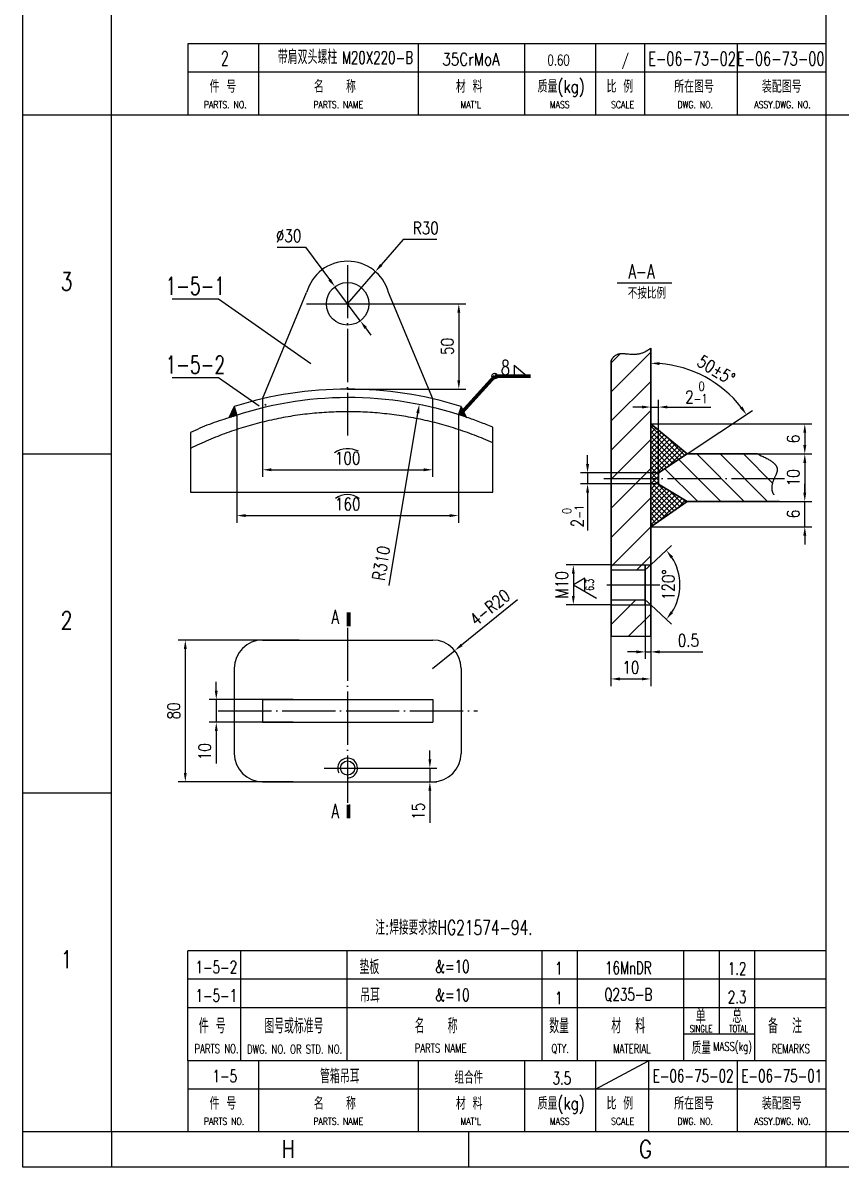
# Model space of a CAD drawing. Header units: millimetres. Extents: x 16142 to 22870, y -8556 to -3804.
# Drawn here: x 16142 to 17989, y -8556 to -5973 of the extents above; entities that cross this region are included whole.
import ezdxf
from ezdxf.enums import TextEntityAlignment as Align

# ---------------------------------------------------------------- set-up
doc = ezdxf.new("R2010")
doc.units = ezdxf.units.MM
doc.header["$LTSCALE"] = 80
for name, pattern in [('ACAD_ISO05W100', [34, 24, -3, 0.5, -3, 0.5, -3]), ('CENTER2', [28.575, 19.05, -3.175, 3.175, -3.175]), ('DASHDOT-M', [36, 30, -3, 0, -3]), ('DASHDOT-S', [14, 10, -2, 0, -2]), ('DIVIDE-M', [39, 30, -3, 0, -3, 0, -3])]:
    doc.linetypes.add(name, pattern=pattern)
for name, color, linetype in [('7', 7, 'Continuous'), ('CDR_DEFSET', 7, 'Continuous'), ('CDR_DIM', 7, 'Continuous'), ('CDR_DWG1', 4, 'Continuous'), ('CDR_DWG2', 2, 'Continuous'), ('CDR_DWG3', 1, 'DASHDOT-M'), ('CDR_DWG4', 3, 'DIVIDE-M'), ('CDR_TEXT', 7, 'Continuous'), ('TK', 3, 'Continuous'), ('中止线', 3, 'ACAD_ISO05W100'), ('中止线层', 3, 'DIVIDE-M'), ('尺寸线层', 7, 'Continuous'), ('标注线', 7, 'Continuous'), ('轮廓线', 4, 'Continuous'), ('轮廓线层', 4, 'Continuous')]:
    doc.layers.add(name, color=color, linetype=linetype)
doc.styles.add('HZ', font='ROMANS.shx', dxfattribs={"width": 0.7, "height": 3, "bigfont": 'HZ.shx'})
doc.styles.get("Standard").update_dxf_attribs({"font": 'isocp.shx', "width": 0.707, "bigfont": 'hztxt.shx'})
doc.styles.add('TH_GBDIM', font='romans.shx', dxfattribs={"width": 0.8, "bigfont": 'gbcbig.shx'})
doc.dimstyles.new('STANDARD$7', dxfattribs={"dimscale": 0, "dimtxt": 3, "dimasz": 2.5, "dimexe": 1.25, "dimexo": 0.0625, "dimgap": 1.25, "dimtad": 1, "dimdec": 1, "dimdsep": 46, "dimtxsty": 'Standard', "dimcen": 0, "dimadec": 0, "dimazin": 0, "dimtfac": 2, "dimtmove": 2, "dimatfit": 3, "dimfxl": 0, "dimtolj": 1, "dimarcsym": 0})
doc.dimstyles.new('TH_GBDIM', dxfattribs={"dimscale": 8, "dimtxt": 3.5, "dimasz": 2.5, "dimexe": 2, "dimexo": 0, "dimgap": 1.5, "dimtad": 1, "dimdec": 0, "dimzin": 0, "dimdsep": 46, "dimtxsty": 'TH_GBDIM', "dimcen": 2.5, "dimclrd": 256, "dimclre": 256, "dimclrt": 256, "dimadec": 0, "dimazin": 0, "dimtfac": 0.714286, "dimtdec": 0, "dimtmove": 0, "dimatfit": 3, "dimfxl": 0, "dimtzin": 0, "dimlwd": -1, "dimlwe": -1, "dimarcsym": 0})
pattern_1 = [(135, (-47169.8628, 25796.0387), (-1.79605016, -1.79605016), []), (225, (-47169.8628, 25796.0387), (1.79605016, -1.79605016), [])]

# ---------------------------------------------------------------- blocks, each defined once
blk = doc.blocks.new('A$C1B375470')
for p, q in [((0, 0), (0, 10692)), ((0, 0), (0, 5346)), ((0, 0), (0, 5346)), ((0, 0), (0, 5346)), ((7578, 0), (0, 0)), ((7578, 0), (18, 0)), ((7578, 0), (18, 0)), ((7578, 0), (18, 0))]:
    blk.add_line(p, q)
at = {"layer": 'CDR_DWG1', "color": 4}
for p, q in [((450, 180), (450, 10512)), ((14958, 180), (450, 180))]:
    blk.add_line(p, q, dxfattribs=at)
at = {"layer": 'CDR_DWG4', "linetype": 'Continuous'}
for p, q in [((0, 5346), (450, 5346)), ((0, 3624), (450, 3624)), ((0, 1902), (450, 1902)), ((450, 180), (0, 180)), ((450, 180), (450, 0)), ((2263.5, 180), (2263.5, 0)), ((4077, 180), (4077, 0))]:
    blk.add_line(p, q, dxfattribs=at)
at = {"layer": 'CDR_TEXT', "style": 'HZ', "width": 0.8}
for s, p in [('3', (222, 4454.2)), ('2', (222, 2732.2)), ('1', (222, 1010.2)), ('H', (1348, 46.9)), ('G', (3161.5, 46.9))]:
    blk.add_text(s, height=90, dxfattribs=at).set_placement(p, align=Align.CENTER)
blk = doc.blocks.new('A$C092B31A8')
at = {"layer": '尺寸线层', "xscale": 0.05555555555555555, "yscale": 0.05555555555555555, "zscale": 0.05555555555555555}
blk.add_blockref('A$C1B375470', (0, 0), dxfattribs=at)
blk = doc.blocks.new('*D374')
blk.add_line((16968.9, -7242.9), (17033.2, -6854.2))
blk.add_solid([(17029.9, -6853.6), (17036.5, -6854.7), (17036.4, -6834.4)])
at = {"layer": 'Defpoints', "color": 0}
for p in [(17036.4, -6834.4), (16902.9, -7641.7)]:
    blk.add_point(p, dxfattribs=at)
at = {"insert": (16950.8, -7192.7), "char_height": 28, "attachment_point": 5, "rotation": 80.6075, "style": 'TH_GBDIM'}
blk.add_mtext('R310', dxfattribs=at)
blk = doc.blocks.new('*D384')
for p, q in [((16765.7, -7366.3), (16492.5, -7366.3)), ((16508.5, -7386.3), (16508.5, -7666.3)), ((16751.6, -7686.3), (16492.5, -7686.3))]:
    blk.add_line(p, q)
for points in [[(16505.2, -7386.3), (16511.8, -7386.3), (16508.5, -7366.3)], [(16505.2, -7666.3), (16511.8, -7666.3), (16508.5, -7686.3)]]:
    blk.add_solid(points)
at = {"layer": 'Defpoints', "color": 0}
for p in [(16765.7, -7366.3), (16508.5, -7686.3), (16751.6, -7686.3)]:
    blk.add_point(p, dxfattribs=at)
at = {"insert": (16482.5, -7526.3), "char_height": 28, "attachment_point": 5, "rotation": 90, "style": 'TH_GBDIM'}
blk.add_mtext('80{}{}', dxfattribs=at)
blk = doc.blocks.new('*D385')
for p, q in [((17060.5, -7635.3), (17060.5, -7615.3)), ((16923.9, -7655.3), (17076.5, -7655.3)), ((17060.5, -7655.3), (17060.5, -7686.3)), ((16923.9, -7686.3), (17076.5, -7686.3)), ((17060.5, -7706.3), (17060.5, -7779.2))]:
    blk.add_line(p, q)
for points in [[(17057.2, -7635.3), (17063.8, -7635.3), (17060.5, -7655.3)], [(17057.2, -7706.3), (17063.8, -7706.3), (17060.5, -7686.3)]]:
    blk.add_solid(points)
at = {"layer": 'Defpoints', "color": 0}
for p in [(16923.9, -7655.3), (16923.9, -7686.3), (17060.5, -7686.3)]:
    blk.add_point(p, dxfattribs=at)
at = {"insert": (17034.5, -7752.7), "char_height": 28, "attachment_point": 5, "rotation": 90, "style": 'TH_GBDIM'}
blk.add_mtext('15', dxfattribs=at)
blk = doc.blocks.new('*D386')
for p, q in [((16578.4, -7480.7), (16578.4, -7460.7)), ((16751.6, -7500.7), (16562.4, -7500.7)), ((16578.4, -7500.7), (16578.4, -7551.9)), ((16751.6, -7551.9), (16562.4, -7551.9)), ((16578.4, -7571.9), (16578.4, -7644.8))]:
    blk.add_line(p, q)
for points in [[(16575.1, -7480.7), (16581.7, -7480.7), (16578.4, -7500.7)], [(16575.1, -7571.9), (16581.7, -7571.9), (16578.4, -7551.9)]]:
    blk.add_solid(points)
at = {"layer": 'Defpoints', "color": 0}
for p in [(16751.6, -7500.7), (16578.4, -7551.9), (16751.6, -7551.9)]:
    blk.add_point(p, dxfattribs=at)
at = {"insert": (16552.4, -7618.3), "char_height": 28, "attachment_point": 5, "rotation": 90, "style": 'TH_GBDIM'}
blk.add_mtext('10{}{}', dxfattribs=at)
blk = doc.blocks.new('*D387')
for p, q in [((17258.2, -7275.7), (17132.2, -7377.5)), ((17066.8, -7430.3), (17116.6, -7390))]:
    blk.add_line(p, q)
blk.add_solid([(17130.1, -7374.9), (17134.3, -7380.1), (17116.6, -7390)])
at = {"layer": 'Defpoints', "color": 0}
for p in [(17116.6, -7390), (17066.8, -7430.3)]:
    blk.add_point(p, dxfattribs=at)
at = {"insert": (17195.9, -7292.6), "char_height": 28, "attachment_point": 5, "rotation": 38.9331, "style": 'TH_GBDIM'}
blk.add_mtext('4-R20', dxfattribs=at)
blk = doc.blocks.new('*D388')
for p, q in [((16874.9, -6607), (17141.8, -6607)), ((17125.8, -6627), (17125.8, -6779.6)), ((16874.9, -6799.6), (17141.8, -6799.6))]:
    blk.add_line(p, q)
for points in [[(17122.5, -6627), (17129.1, -6627), (17125.8, -6607)], [(17122.5, -6779.6), (17129.1, -6779.6), (17125.8, -6799.6)]]:
    blk.add_solid(points)
at = {"layer": 'Defpoints', "color": 0}
for p in [(16874.9, -6607), (16874.9, -6799.6), (17125.8, -6799.6)]:
    blk.add_point(p, dxfattribs=at)
at = {"insert": (17099.8, -6703.3), "char_height": 28, "attachment_point": 5, "rotation": 90, "style": 'TH_GBDIM'}
blk.add_mtext('50{}{}', dxfattribs=at)
blk = doc.blocks.new('*D389')
for p, q in [((16625, -6858.6), (16625, -7101.2)), ((17125.1, -6857.3), (17125.1, -7101.2)), ((16645, -7085.2), (17105.1, -7085.2))]:
    blk.add_line(p, q)
for points in [[(16645, -7081.9), (16645, -7088.5), (16625, -7085.2)], [(17105.1, -7081.9), (17105.1, -7088.5), (17125.1, -7085.2)]]:
    blk.add_solid(points)
at = {"layer": 'Defpoints', "color": 0}
for p in [(16625, -6858.6), (17125.1, -6857.3), (17125.1, -7085.2)]:
    blk.add_point(p, dxfattribs=at)
at = {"insert": (16875.1, -7059.2), "char_height": 28, "attachment_point": 5, "style": 'TH_GBDIM'}
blk.add_mtext('160{}{}', dxfattribs=at)
blk = doc.blocks.new('*D390')
for p, q in [((16682.9, -6821.5), (16682.9, -6997.8)), ((17066.8, -6821.5), (17066.8, -6997.8)), ((16702.9, -6981.8), (17046.8, -6981.8))]:
    blk.add_line(p, q)
for points in [[(16702.9, -6978.4), (16702.9, -6985.1), (16682.9, -6981.8)], [(17046.8, -6978.4), (17046.8, -6985.1), (17066.8, -6981.8)]]:
    blk.add_solid(points)
at = {"layer": 'Defpoints', "color": 0}
for p in [(16682.9, -6821.5), (17066.8, -6821.5), (17066.8, -6981.8)]:
    blk.add_point(p, dxfattribs=at)
at = {"insert": (16874.9, -6955.8), "char_height": 28, "attachment_point": 5, "style": 'TH_GBDIM'}
blk.add_mtext('100{}{}', dxfattribs=at)
blk = doc.blocks.new('*D391')
for p, q in [((16715.5, -6479.5), (16779.8, -6479.5)), ((16779.8, -6479.5), (16834.2, -6552.5)), ((16903.5, -6645.5), (16846.2, -6568.5)), ((16915.5, -6661.5), (16927.4, -6677.6))]:
    blk.add_line(p, q)
for points in [[(16836.9, -6550.5), (16831.5, -6554.5), (16846.2, -6568.5)], [(16918.2, -6659.5), (16912.8, -6663.5), (16903.5, -6645.5)]]:
    blk.add_solid(points)
at = {"layer": 'Defpoints', "color": 0}
for p in [(16846.2, -6568.5), (16903.5, -6645.5)]:
    blk.add_point(p, dxfattribs=at)
at = {"insert": (16741.7, -6453.5), "char_height": 28, "attachment_point": 5, "style": 'TH_GBDIM'}
blk.add_mtext('%%c30{}{}', dxfattribs=at)
blk = doc.blocks.new('*D392')
for p, q in [((17000.1, -6462), (16950.7, -6519.2)), ((17076.5, -6462), (17000.1, -6462)), ((16874.9, -6607), (16937.6, -6534.3))]:
    blk.add_line(p, q)
blk.add_solid([(16948.1, -6517), (16953.2, -6521.4), (16937.6, -6534.3)])
at = {"layer": 'Defpoints', "color": 0}
for p in [(16937.6, -6534.3), (16874.9, -6607)]:
    blk.add_point(p, dxfattribs=at)
at = {"insert": (17051.3, -6436), "char_height": 28, "attachment_point": 5, "style": 'TH_GBDIM'}
blk.add_mtext('R30{}{}', dxfattribs=at)
blk = doc.blocks.new('*D375')
for p, q in [((17558.9, -7196.5), (17606.1, -7153)), ((17558.9, -7286.6), (17606.1, -7330.1))]:
    blk.add_line(p, q)
blk.add_arc((17510, -7241.5), 114.7, 327.3649, 32.6351)
for points in [[(17603.9, -7181.7), (17609.2, -7177.7), (17594.4, -7163.9)], [(17609.2, -7305.4), (17603.9, -7301.4), (17594.4, -7319.2)]]:
    blk.add_solid(points)
at = {"layer": 'Defpoints', "color": 0}
for p in [(17546.6, -7207.8), (17558.9, -7196.5), (17546.6, -7275.3), (17621.2, -7269.7), (17558.9, -7286.6)]:
    blk.add_point(p, dxfattribs=at)
at = {"insert": (17598.7, -7241.5), "char_height": 28, "attachment_point": 5, "rotation": 90, "style": 'TH_GBDIM'}
blk.add_mtext('120%%D{}{}', dxfattribs=at)
blk = doc.blocks.new('*D376')
blk.add_line((17641.1, -6946.1), (17788.3, -6848.1))
blk.add_arc((17558.9, -7000.9), 259.6, 38.0707, 85.5853)
for points in [[(17578.7, -6745.3), (17579, -6738.7), (17558.9, -6741.2)], [(17766, -6838.8), (17760.6, -6842.7), (17775, -6857)]]:
    blk.add_solid(points)
at = {"layer": 'Defpoints', "color": 0}
for p in [(17558.9, -6707), (17642.5, -6755), (17641.1, -6946.1), (17576.7, -6989), (17558.9, -7357.4)]:
    blk.add_point(p, dxfattribs=at)
at = {"insert": (17706.8, -6756.5), "char_height": 28, "attachment_point": 5, "rotation": 328.8075, "style": 'TH_GBDIM'}
blk.add_mtext('50%%P5%%D{}{}', dxfattribs=at)
blk = doc.blocks.new('*D377')
for p, q in [((17469.3, -7196.5), (17368.3, -7196.5)), ((17384.3, -7216.5), (17384.3, -7266.6)), ((17469.3, -7286.6), (17368.3, -7286.6))]:
    blk.add_line(p, q)
for points in [[(17381, -7216.5), (17387.6, -7216.5), (17384.3, -7196.5)], [(17381, -7266.6), (17387.6, -7266.6), (17384.3, -7286.6)]]:
    blk.add_solid(points)
at = {"layer": 'Defpoints', "color": 0}
for p in [(17469.3, -7196.5), (17384.3, -7286.6), (17469.3, -7286.6)]:
    blk.add_point(p, dxfattribs=at)
at = {"insert": (17358.3, -7241.5), "char_height": 28, "attachment_point": 5, "rotation": 90, "style": 'TH_GBDIM'}
blk.add_mtext('M10{}{}', dxfattribs=at)
blk = doc.blocks.new('*D378')
for p, q in [((17469.3, -7357.4), (17469.3, -7470)), ((17558.9, -7357.4), (17558.9, -7470)), ((17489.3, -7454), (17538.9, -7454))]:
    blk.add_line(p, q)
for points in [[(17489.3, -7450.7), (17489.3, -7457.4), (17469.3, -7454)], [(17538.9, -7450.7), (17538.9, -7457.4), (17558.9, -7454)]]:
    blk.add_solid(points)
at = {"layer": 'Defpoints', "color": 0}
for p in [(17469.3, -7357.4), (17558.9, -7357.4), (17558.9, -7454)]:
    blk.add_point(p, dxfattribs=at)
at = {"insert": (17514.1, -7428), "char_height": 28, "attachment_point": 5, "style": 'TH_GBDIM'}
blk.add_mtext('10{}{}', dxfattribs=at)
blk = doc.blocks.new('*D393')
for p, q in [((17546.6, -7229.2), (17546.6, -7409)), ((17558.9, -7229.2), (17558.9, -7409)), ((17526.6, -7393), (17506.6, -7393)), ((17546.6, -7393), (17558.9, -7393)), ((17578.9, -7393), (17676.6, -7393))]:
    blk.add_line(p, q)
for points in [[(17526.6, -7389.6), (17526.6, -7396.3), (17546.6, -7393)], [(17578.9, -7389.6), (17578.9, -7396.3), (17558.9, -7393)]]:
    blk.add_solid(points)
at = {"layer": 'Defpoints', "color": 0}
for p in [(17546.6, -7229.2), (17558.9, -7229.2), (17558.9, -7393)]:
    blk.add_point(p, dxfattribs=at)
at = {"insert": (17644, -7367), "char_height": 28, "attachment_point": 5, "style": 'TH_GBDIM'}
blk.add_mtext('0.5', dxfattribs=at)
blk = doc.blocks.new('*D379')
for p, q in [((17799.8, -6946.1), (17922.6, -6946.1)), ((17906.6, -6966.1), (17906.6, -7033.2)), ((17849.9, -7053.2), (17922.6, -7053.2))]:
    blk.add_line(p, q)
for points in [[(17903.3, -6966.1), (17910, -6966.1), (17906.6, -6946.1)], [(17903.3, -7033.2), (17910, -7033.2), (17906.6, -7053.2)]]:
    blk.add_solid(points)
at = {"layer": 'Defpoints', "color": 0}
for p in [(17799.8, -6946.1), (17849.9, -7053.2), (17906.6, -7053.2)]:
    blk.add_point(p, dxfattribs=at)
at = {"insert": (17880.6, -6999.7), "char_height": 28, "attachment_point": 5, "rotation": 90, "style": 'TH_GBDIM'}
blk.add_mtext('10{}{}', dxfattribs=at)
blk = doc.blocks.new('*D380')
for p, q in [((17558.9, -6878.3), (17922.6, -6878.3)), ((17906.6, -6898.3), (17906.6, -6926.1)), ((17799.8, -6946.1), (17922.6, -6946.1))]:
    blk.add_line(p, q)
for points in [[(17903.3, -6898.3), (17910, -6898.3), (17906.6, -6878.3)], [(17903.3, -6926.1), (17910, -6926.1), (17906.6, -6946.1)]]:
    blk.add_solid(points)
at = {"layer": 'Defpoints', "color": 0}
for p in [(17558.9, -6878.3), (17799.8, -6946.1), (17906.6, -6946.1)]:
    blk.add_point(p, dxfattribs=at)
at = {"insert": (17880.6, -6912.2), "char_height": 28, "attachment_point": 5, "rotation": 90, "style": 'TH_GBDIM'}
blk.add_mtext('6{}{}', dxfattribs=at)
blk = doc.blocks.new('*D381')
for p, q in [((17416.4, -6969), (17416.4, -6949)), ((17576.7, -6989), (17400.4, -6989)), ((17416.4, -6989), (17416.4, -7013.7)), ((17576.7, -7013.7), (17400.4, -7013.7)), ((17416.4, -7033.7), (17416.4, -7118.9))]:
    blk.add_line(p, q)
for points in [[(17413.1, -6969), (17419.8, -6969), (17416.4, -6989)], [(17413.1, -7033.7), (17419.8, -7033.7), (17416.4, -7013.7)]]:
    blk.add_solid(points)
at = {"layer": 'Defpoints', "color": 0}
for p in [(17576.7, -6989), (17416.4, -7013.7), (17576.7, -7013.7)]:
    blk.add_point(p, dxfattribs=at)
at = {"insert": (17383.6, -7086.3), "char_height": 28, "attachment_point": 5, "rotation": 90, "style": 'TH_GBDIM'}
blk.add_mtext('2{}{\\H0.7143x;\\S 0^ -1;}', dxfattribs=at)
blk = doc.blocks.new('*D382')
for p, q in [((17906.6, -7033.2), (17906.6, -7013.2)), ((17906.1, -7053.2), (17922.6, -7053.2)), ((17906.6, -7110.3), (17906.6, -7053.2)), ((17558.9, -7110.3), (17922.6, -7110.3)), ((17906.6, -7130.3), (17906.6, -7150.3))]:
    blk.add_line(p, q)
for points in [[(17903.3, -7033.2), (17910, -7033.2), (17906.6, -7053.2)], [(17903.3, -7130.3), (17910, -7130.3), (17906.6, -7110.3)]]:
    blk.add_solid(points)
at = {"layer": 'Defpoints', "color": 0}
for p in [(17906.1, -7053.2), (17906.6, -7053.2), (17558.9, -7110.3)]:
    blk.add_point(p, dxfattribs=at)
at = {"insert": (17880.6, -7081.7), "char_height": 28, "attachment_point": 5, "rotation": 90, "style": 'TH_GBDIM'}
blk.add_mtext('6{}{}', dxfattribs=at)
blk = doc.blocks.new('*D383')
for p, q in [((17558.9, -6813.7), (17558.9, -6856.2)), ((17538.9, -6840.2), (17518.9, -6840.2)), ((17558.9, -6840.2), (17576.7, -6840.2)), ((17576.7, -6989), (17576.7, -6824.2)), ((17596.7, -6840.2), (17694.6, -6840.2))]:
    blk.add_line(p, q)
for points in [[(17538.9, -6836.8), (17538.9, -6843.5), (17558.9, -6840.2)], [(17596.7, -6836.8), (17596.7, -6843.5), (17576.7, -6840.2)]]:
    blk.add_solid(points)
at = {"layer": 'Defpoints', "color": 0}
for p in [(17558.9, -6813.7), (17558.9, -6840.2), (17576.7, -6989)]:
    blk.add_point(p, dxfattribs=at)
at = {"insert": (17662, -6807.3), "char_height": 28, "attachment_point": 5, "style": 'TH_GBDIM'}
blk.add_mtext('2{}{\\H0.7143x;\\S 0^ -1;}', dxfattribs=at)

msp = doc.modelspace()

# ---------------------------------------------------------------- hatches: boundary and pattern name
h = msp.add_hatch()
h.set_pattern_fill('ANSI31', color=256, scale=14.628563, style=0)
h.set_pattern_definition([(45, (-3840.963, -3681.747), (-32.84206, 32.84206), [])])
h.paths.add_polyline_path([(17469.33, -7196.53), (17558.87, -7196.53), (17558.87, -7001.45), (17469.33, -7001.45)])
h.paths.add_polyline_path([(17469.33, -7286.56), (17469.33, -7357.4), (17558.87, -7357.4), (17558.87, -7286.56)])
h.paths.add_polyline_path([(17546.65, -7286.56), (17546.65, -7275.3), (17469.33, -7275.3), (17469.33, -7286.56)])
h.paths.add_polyline_path([(17546.65, -7207.79), (17546.65, -7196.53), (17469.33, -7196.53), (17469.33, -7207.79)])
edge = h.paths.add_edge_path()
edge.add_spline(control_points=[(17558.87, -6707.03), (17519.56, -6739.15), (17487.4, -6699.89), (17469.33, -6735.58)], knot_values=[0, 0, 0, 0, 1, 1, 1, 1], degree=3, periodic=0)
edge.add_line((17469.33, -6735.58), (17469.33, -7001.45))
edge.add_line((17469.33, -7001.45), (17558.87, -7001.45))
edge.add_line((17558.87, -7001.45), (17558.87, -6707.03))
h = msp.add_hatch()
h.set_pattern_fill('ANSI37', color=256, scale=0.8, angle=90, style=0)
h.set_pattern_definition(pattern_1)
h.paths.add_polyline_path([(16618.85, -6838.96), (16606.77, -6864.75, -0.005891), (16625.04, -6858.6)])
h = msp.add_hatch()
h.set_pattern_fill('ANSI37', color=256, scale=0.8, angle=90, style=0)
h.set_pattern_definition(pattern_1)
h.paths.add_polyline_path([(17142.02, -6862.82, 0.0053575), (17125.08, -6857.27), (17130.85, -6838.96)])
h = msp.add_hatch()
h.set_pattern_fill('ANSI37', color=256, scale=2.559998, style=0)
h.set_pattern_definition([(45, (-6831.029, 20138.589), (-5.7473605, 5.7473605), []), (135, (-6831.029, 20138.589), (-5.7473605, -5.7473605), [])])
h.paths.add_polyline_path([(17633.66, -7058.32), (17639.65, -7052.34), (17576.73, -7013.94), (17576.73, -7001.45), (17558.87, -7001.45), (17558.87, -7110.29)])
h.paths.add_polyline_path([(17576.73, -7001.45), (17576.73, -6988.96), (17641.05, -6946.13), (17558.87, -6878.33), (17558.87, -7001.45)])
h = msp.add_hatch()
h.set_pattern_fill('ANSI31', color=256, scale=11.70285, angle=90, style=0)
h.set_pattern_definition([(135, (-3840.963, -3886.305), (-26.27365, -26.27365), [])])
edge = h.paths.add_edge_path()
edge.add_spline(control_points=[(17849.87, -7053.19), (17842.62, -7045.98), (17828.01, -7031.44), (17833.29, -7011.07), (17837.51, -7001.45)], knot_values=[60.4964688, 60.4964688, 60.4964688, 60.4964688, 82.8138875, 105.4925677, 105.4925677, 105.4925677, 105.4925677], degree=3, periodic=0)
edge.add_line((17837.51, -7001.45), (17576.73, -7001.45))
edge.add_line((17576.73, -7001.45), (17576.73, -7013.67))
edge.add_line((17576.73, -7013.67), (17577.41, -7014.35))
edge.add_line((17577.41, -7014.35), (17641.05, -7053.19))
edge.add_line((17641.05, -7053.19), (17849.87, -7053.19))
edge = h.paths.add_edge_path()
edge.add_spline(control_points=[(17837.51, -7001.45), (17840.3, -6995.08), (17854.3, -6970.52), (17823.22, -6956.6), (17799.85, -6946.13)], knot_values=[0, 0, 0, 0, 14.9953919, 60.4964688, 60.4964688, 60.4964688, 60.4964688], degree=3, periodic=0)
edge.add_line((17799.85, -6946.13), (17641.05, -6946.13))
edge.add_line((17641.05, -6946.13), (17576.73, -6988.96))
edge.add_line((17576.73, -6988.96), (17576.73, -7001.45))
edge.add_line((17576.73, -7001.45), (17837.51, -7001.45))
at = {"layer": 'CDR_DWG2'}
for points in [[(16880.1, -7334.9), (16872.9, -7334.9), (16872.9, -7303.83), (16880.1, -7303.83)], [(16880.1, -7737.55), (16872.9, -7737.55), (16872.9, -7768.63), (16880.1, -7768.63)]]:
    msp.add_hatch(color=256, dxfattribs=at).paths.add_polyline_path(points)

# ---------------------------------------------------------------- linework, layer by layer
for p, q in [((16673.98, -6020.28), (16673.98, -6180.28)), ((17033.98, -6020.28), (17033.98, -6180.28)), ((17273.98, -6020.28), (17273.98, -6180.28)), ((17433.98, -6020.28), (17433.98, -6180.28)), ((17544.6, -6020.28), (17544.6, -6180.28)), ((17753.98, -6020.28), (17753.98, -6180.28)), ((17953.98, -6084.28), (16513.98, -6084.28)), ((17483.18, -6559.91), (17606.87, -6559.91)), ((17251.07, -6745.26), (17251.07, -6770.23)), ((17251.07, -6745.26), (17280.36, -6770.23)), ((16688.04, -6833.81), (16690.73, -6835.68)), ((17793.97, -8256.28), (17633.97, -8256.28)), ((17793.97, -8256.28), (17633.97, -8256.28)), ((16673.98, -8316.27), (16673.98, -8476.27)), ((17033.98, -8316.27), (17033.98, -8476.27)), ((17273.98, -8316.27), (17273.98, -8476.27)), ((17433.98, -8380.27), (17553.98, -8316.27)), ((17433.98, -8316.27), (17433.98, -8476.27)), ((17553.98, -8316.27), (17553.98, -8476.27)), ((17753.98, -8316.27), (17753.98, -8476.27)), ((17953.98, -8380.27), (16513.98, -8380.27))]:
    msp.add_line(p, q)
at = {"color": 4, "linetype": 'Continuous', "lineweight": 35, "ltscale": 5}
for p, q in [((17558.87, -6707.03), (17558.87, -7357.4)), ((17469.33, -6735.58), (17469.33, -7357.4)), ((17558.87, -6878.33), (17641.05, -6946.13)), ((17641.05, -6946.13), (17576.73, -6988.96)), ((17641.05, -6946.13), (17799.85, -6946.13)), ((17576.73, -6988.96), (17576.73, -7013.94)), ((17576.73, -7013.94), (17641.05, -7053.19)), ((17641.05, -7053.19), (17558.87, -7110.29)), ((17641.05, -7053.19), (17849.87, -7053.19)), ((17546.65, -7196.53), (17546.65, -7286.56))]:
    msp.add_line(p, q, dxfattribs=at)
at = {"linetype": 'CENTER2', "ltscale": 3}
msp.add_line((17633.66, -7058.32), (17639.65, -7052.34), dxfattribs=at)
at = {"linetype": 'CENTER2'}
for p, q in [((17469.33, -7196.53), (17558.87, -7196.53)), ((17469.33, -7286.56), (17558.87, -7286.56))]:
    msp.add_line(p, q, dxfattribs=at)
at = {"color": 4}
for p, q in [((17469.33, -7207.79), (17546.65, -7207.79)), ((17546.65, -7207.79), (17558.87, -7196.53)), ((17469.33, -7275.3), (17546.65, -7275.3)), ((17546.65, -7275.3), (17558.87, -7286.56)), ((17469.33, -7357.4), (17558.87, -7357.4))]:
    msp.add_line(p, q, dxfattribs=at)
msp.add_circle((17206.8, -6770.23), 6.31)
for centre, radius, start, end in [((16875.3, -6988.54), 54.24, 63.74152, 123.55919), ((16874.11, -7082.37), 44.63, 52.45829, 126.88187), ((16874.85, -7655.25), 22.33, 268.01885, 209.41244)]:
    msp.add_arc(centre, radius, start, end)
at = {"layer": 'CDR_DIM'}
for p, q in [((17410.3, -7226.54), (17384.32, -7241.55)), ((17410.3, -7256.55), (17410.3, -7226.54)), ((17384.32, -7241.55), (17436.29, -7271.55))]:
    msp.add_line(p, q, dxfattribs=at)
at = {"layer": 'CDR_DWG1', "color": 4}
for p, q in [((17953.98, -6020.28), (16513.98, -6020.28)), ((16513.98, -6020.28), (16513.98, -6180.28))]:
    msp.add_line(p, q, dxfattribs=at)
at = {"layer": 'CDR_DWG1'}
for p, q in [((16682.85, -6821.49), (16782.36, -6581.3)), ((17066.85, -6821.49), (16967.34, -6581.3)), ((16618.85, -6838.96), (16606.77, -6864.75)), ((16618.85, -6838.96), (16625.04, -6858.6)), ((17130.85, -6838.96), (17125.08, -6857.27)), ((17130.85, -6838.96), (17142.93, -6864.75)), ((16682.85, -7366.26), (17066.85, -7366.26)), ((16618.85, -7430.26), (16618.85, -7622.26)), ((17130.85, -7430.26), (17130.85, -7622.26)), ((16682.85, -7500.66), (17066.85, -7500.66)), ((16682.85, -7500.66), (16682.85, -7551.86)), ((17066.85, -7500.66), (17066.85, -7551.86)), ((16682.85, -7551.86), (17066.85, -7551.86)), ((16682.85, -7686.26), (17066.85, -7686.26))]:
    msp.add_line(p, q, dxfattribs=at)
for centre, radius in [((16874.85, -6607.01), 48), ((16874.85, -7655.25), 15.93)]:
    msp.add_circle(centre, radius, dxfattribs=at)
for centre, radius, start, end in [((16874.85, -6607.01), 96, 15.53287, 164.46713), ((16877.2, -7637.04), 818.26, 71.04382, 109.29868), ((16874.85, -7650.75), 851.2, 72.49723, 107.50277), ((16682.85, -7430.26), 64, 90, 180), ((17066.85, -7430.26), 64, 0, 90), ((16682.85, -7622.26), 64, 180, 270), ((17066.85, -7622.26), 64, 270, 0)]:
    msp.add_arc(centre, radius, start, end, dxfattribs=at)
at = {"layer": 'CDR_DWG2'}
for p, q in [((16880.1, -7303.83), (16880.1, -7334.9)), ((16880.1, -7768.63), (16880.1, -7737.55))]:
    msp.add_line(p, q, dxfattribs=at)
at = {"layer": 'CDR_DWG3', "ltscale": 0.05}
for p, q in [((16874.85, -6519.65), (16874.85, -6904.22)), ((16782.01, -6607.01), (16966.96, -6607.01)), ((17452.79, -7001.45), (17860.57, -7001.45)), ((17459.57, -7241.55), (17584.33, -7241.55)), ((16874.85, -7338.45), (16874.85, -7733.64)), ((16583.07, -7526.26), (17168.31, -7526.26))]:
    msp.add_line(p, q, dxfattribs=at)
at = {"layer": 'CDR_DWG3', "linetype": 'DASHDOT-S', "ltscale": 6}
msp.add_line((16822.09, -7655.25), (16942.67, -7655.25), dxfattribs=at)
at = {"layer": 'Defpoints', "color": 0, "linetype": 'Continuous'}
for p in [(17641.05, -6946.13), (17641.05, -6946.13), (17576.73, -6988.96), (17576.73, -6988.96), (17576.73, -7001.45), (17577.41, -7014.35), (17469.33, -7357.4)]:
    msp.add_point(p, dxfattribs=at)
at = {"layer": 'Defpoints', "color": 0, "linetype": 'CENTER2'}
for p in [(17469.33, -7196.53), (17536.36, -7207.79), (17558.87, -7196.53), (17536.36, -7275.3), (17469.33, -7286.56)]:
    msp.add_point(p, dxfattribs=at)
at = {"layer": 'Defpoints', "color": 0}
msp.add_point((17536.36, -7275.3), dxfattribs=at)
at = {"layer": 'TK', "linetype": 'DIVIDE-M'}
for p, q in [((16520.53, -6897.97), (16520.53, -7032.02)), ((17202.37, -7032.02), (17202.37, -6885.93)), ((16520.53, -7032.02), (17202.37, -7032.02))]:
    msp.add_line(p, q, dxfattribs=at)
for centre, radius, start, end in [((16874.85, -7650.75), 800, 65.83275, 116.28937), ((16732.99, -7321.04), 473.42, 105.46261, 116.66569), ((16874.85, -7650.75), 832, 66.81786, 71.14755)]:
    msp.add_arc(centre, radius, start, end, dxfattribs=at)
at = {"layer": 'TK', "linetype": 'DIVIDE-M', "ltscale": 0.05}
msp.add_open_spline([(17469.33, -6735.58), (17487.4, -6699.89), (17519.56, -6739.15), (17558.87, -6707.03)], degree=3, dxfattribs=at)
msp.add_spline([(17799.85, -6946.13), (17844.47, -6983.56), (17837.51, -7001.45), (17833.02, -7030.13), (17849.87, -7053.19)], degree=3, dxfattribs=at)
at = {"layer": '尺寸线层'}
for p, q in [((16633.98, -8316.27), (16633.98, -8068.28)), ((16873.98, -8316.27), (16873.98, -8068.28)), ((17313.97, -8316.27), (17313.97, -8068.28)), ((17393.97, -8316.27), (17393.97, -8068.28)), ((17633.97, -8316.27), (17633.97, -8068.28)), ((17713.97, -8256.28), (17713.97, -8068.28)), ((17793.97, -8316.27), (17793.97, -8068.28))]:
    msp.add_line(p, q, dxfattribs=at)
at = {"layer": '标注线'}
for p, q in [((17953.98, -3884.27), (17953.98, -8476.27)), ((16341.98, -6180.28), (22789.98, -6180.28)), ((17953.97, -8132.28), (16513.98, -8132.28)), ((17953.97, -8196.28), (16513.98, -8196.28))]:
    msp.add_line(p, q, dxfattribs=at)
at = {"layer": '标注线', "color": 2}
for p, q in [((16478.73, -6595.6), (16583.43, -6595.6)), ((16583.43, -6595.6), (16792.13, -6742.03)), ((16478.73, -6773.37), (16583.43, -6773.37)), ((16583.43, -6773.37), (16675.15, -6837.22))]:
    msp.add_line(p, q, dxfattribs=at)
at = {"layer": '轮廓线', "color": 4}
for p in [(17953.97, -8068.28), (16513.98, -8316.27)]:
    msp.add_line(p, (16513.98, -8068.28), dxfattribs=at)
at = {"layer": '轮廓线层', "color": 4}
for p, q in [((17953.98, -8316.27), (16513.98, -8316.27)), ((16513.98, -8316.27), (16513.98, -8476.27))]:
    msp.add_line(p, q, dxfattribs=at)

# ---------------------------------------------------------------- block references
at = {"layer": '尺寸线层', "xscale": 8, "yscale": 8, "zscale": 8}
msp.add_blockref('A$C092B31A8', (16141.98, -8556.27), dxfattribs=at)

# ---------------------------------------------------------------- texts
at = {"color": 7, "linetype": 'Continuous', "style": 'HZ', "width": 0.7}
for s, height, p in [('A-A', 32, (17508.3, -6549.89)), ('不按比例', 25.6, (17507.31, -6595.67))]:
    msp.add_text(s, height=height, dxfattribs=at).set_placement(p)
at = {"style": 'HZ', "width": 0.7}
msp.add_text('8', height=33.6, dxfattribs=at).set_placement((17230.86, -6767.82), align=Align.CENTER)
at = {"layer": '7', "style": 'HZ'}
for s, height, width, p in [('M20X220-B', 28, 0.7, (16942.26, -6065.14)), ('35CrMoA', 28, 0.8, (17153.34, -6068.79)), ('0.60', 24, 0.7, (17350.94, -6068.79)), ('/', 24, 0.7, (17501.73, -6068.79))]:
    msp.add_text(s, height=height, dxfattribs=dict(at, width=width)).set_placement(p, align=Align.CENTER)
at = {"layer": '7', "style": 'HZ', "width": 0.8}
for s, height, p in [('质量(kg)', 28, (17303.62, -6130.32)), ('件 号', 28, (16563.22, -6130.32)), ('名   称', 28, (16798.73, -6130.32)), ('材 料', 28, (17119.23, -6130.32)), ('比 例', 28, (17459.19, -6130.32)), ('所在图号', 28, (17611.89, -6130.32)), ('装配图号', 28, (17809.76, -6130.32)), ('PARTS. NO.', 16, (16550.44, -6165.15)), ('PARTS. NAME', 16, (16797.57, -6165.15)), ("MAT'L", 16, (17129.5, -6165.15)), ('MASS', 16, (17331.17, -6165.15)), ('SCALE', 16, (17469.46, -6165.15)), ('DWG. NO.', 16, (17619.28, -6165.15)), ('ASSY.DWG. NO.', 16, (17792.66, -6165.15)), ('件 号', 28, (16563.22, -8426.32)), ('名   称', 28, (16798.73, -8426.32)), ('材 料', 28, (17119.23, -8426.32)), ('质量(kg)', 28, (17303.62, -8426.32)), ('比 例', 28, (17459.19, -8426.32)), ('所在图号', 28, (17611.89, -8426.32)), ('装配图号', 28, (17809.76, -8426.32))]:
    msp.add_text(s, height=height, dxfattribs=at).set_placement(p)
at = {"layer": 'CDR_DEFSET', "style": 'HZ', "width": 0.7}
for s, height, p in [('单', 33.33, (17660.82, -8232.73)), ('总', 33.33, (17743.03, -8231.12)), ('件 号', 33.333, (16539.06, -8254.11)), ('图号或标准号', 33.333, (16687.16, -8254.33)), ('名   称', 33.333, (17026.29, -8254.11)), ('数量', 33.333, (17329.99, -8254.11)), ('材  料', 33.333, (17469.98, -8254.11)), ('SINGLE', 16, (17646.99, -8251.78)), ('TOTAL', 16, (17736.06, -8251.78)), ('备  注', 33.333, (17823.88, -8254.11)), ('质量', 28, (17651.65, -8300.79))]:
    msp.add_text(s, height=height, dxfattribs=at).set_placement(p)
at = {"layer": 'CDR_DIM', "color": 3, "style": 'TH_GBDIM', "width": 0.7}
msp.add_text('6.3', height=17.749, rotation=90, dxfattribs=at).set_placement((17430.23, -7241.58), align=Align.CENTER)
at = {"layer": 'CDR_DWG1', "lineweight": 0, "style": 'HZ', "width": 0.7}
for s, p in [('1-5-1', (16531.12, -6586.75)), ('1-5-2', (16531.12, -6764.52))]:
    msp.add_text(s, height=40, dxfattribs=at).set_placement(p, align=Align.CENTER)
at = {"layer": '中止线', "style": 'HZ', "width": 0.7}
msp.add_text('注:焊接要求按HG21574-94.', height=32.6667, dxfattribs=at).set_placement((16937.49, -8031.64))
at = {"layer": '中止线层', "style": 'HZ', "width": 0.8}
for s, p in [('PARTS NO.', (16550.44, -8461.15)), ('PARTS. NAME', (16797.57, -8461.15)), ("MAT'L", (17129.5, -8461.15)), ('MASS', (17331.17, -8461.15)), ('SCALE', (17469.46, -8461.15)), ('DWG. NO.', (17619.28, -8461.15)), ('ASSY.DWG. NO.', (17792.66, -8461.15))]:
    msp.add_text(s, height=16, dxfattribs=at).set_placement(p)
at = {"layer": '标注线', "style": 'HZ'}
for s, height, width, p in [('2', 32, 0.6, (16597.77, -6068.79)), ('带肩双头螺柱', 32, 0.7, (16784.36, -6065.82)), ('E-06-73-02', 30.4, 0.7, (17652.13, -6068.79)), ('E-06-73-00', 30.4, 0.7, (17852.13, -6068.79)), ('1-5-2', 28, 0.7, (16578.52, -8118.72)), ('1', 28, 0.7, (17351.53, -8121.14)), ('16MnDR', 28, 0.7, (17508.38, -8120.29)), ('1.2', 28, 0.7, (17753.97, -8121.97)), ('1-5-1', 28, 0.7, (16578.52, -8182.72)), ('1', 28, 0.7, (17351.53, -8188.28)), ('Q235-B', 28, 0.7, (17508.38, -8180.29)), ('2.3', 28, 0.7, (17753.97, -8186.33)), ('1-5', 28, 0.7, (16597.77, -8364.79)), ('组合件', 28, 0.7, (17148.39, -8367.69)), ('3.5', 28, 0.7, (17358.39, -8369.45)), ('E-06-75-02', 28, 0.7, (17654.68, -8364.17)), ('E-06-75-01', 28, 0.7, (17854.68, -8364.17))]:
    msp.add_text(s, height=height, dxfattribs=dict(at, width=width)).set_placement(p, align=Align.CENTER)
at = {"layer": '标注线', "color": 2, "style": 'HZ', "width": 0.7}
for p in [(16846.94, -7329.87), (16846.94, -7768.31)]:
    msp.add_text('A', height=32, dxfattribs=at).set_placement(p, align=Align.CENTER)
at = {"layer": '标注线', "style": 'HZ', "width": 0.7}
for s, height, p in [('垫板', 32, (16901.57, -8120.48)), ('&=10', 28, (17072.79, -8117.37)), ('吊耳', 32, (16902.92, -8184.48)), ('&=10', 28, (17072.79, -8181.37)), ('PARTS NO.', 20, (16529.32, -8298.83)), ('DWG. NO. OR STD. NO.', 20, (16647.9, -8300.02)), ('PARTS NAME', 20, (17026.31, -8297.57)), ('QTY.', 20, (17334.86, -8298.48)), ('MATERIAL', 20, (17474.29, -8298.65)), ('MASS(kg)', 20, (17699.8, -8293.87)), ('REMARKS', 20, (17831.8, -8298.83)), ('管箱吊耳', 32, (16812.44, -8367.18))]:
    msp.add_text(s, height=height, dxfattribs=at).set_placement(p)

# ---------------------------------------------------------------- dimensions: what is measured, and where the dimension line sits
for center, mpoint, text, override, picture, middle in [((16874.85, -6607.01), (16937.59, -6534.35), 'R30{}{}', {"dimgap": 1.5, "dimtad": 1, "dimjust": 0, "dimtih": 0, "dimtoh": 1, "dimdec": 1, "dimlfac": 1, "dimse1": 0, "dimse2": 0, "dimsd1": 0, "dimsd2": 0, "dimtix": 0, "dimtofl": 1, "dimatfit": 3}, '*D392', (17051.29, -6461.96)), ((16902.91, -7641.71), (17036.45, -6834.42), 'R310', {"dimdec": 1}, '*D374', (16976.47, -7196.98)), ((17066.85, -7430.26), (17116.63, -7390.04), '4-R20', {"dimdec": 1}, '*D387', (17212.22, -7312.82))]:
    dim = msp.add_radius_dim(center=center, mpoint=mpoint, text=text, dimstyle='TH_GBDIM', override=override)
    dim.commit()
    dim.dimension.update_dxf_attribs({"geometry": picture, "text_midpoint": middle, "dimtype": 164})
dim = msp.add_diameter_dim_2p(p1=(16903.54, -6645.49), p2=(16846.16, -6568.53), text='%%c30{}{}', dimstyle='TH_GBDIM', override={"dimgap": 1.5, "dimtad": 1, "dimjust": 0, "dimtih": 0, "dimtoh": 1, "dimdec": 0, "dimlfac": 1, "dimse1": 0, "dimse2": 0, "dimsd1": 0, "dimsd2": 0, "dimtix": 0, "dimtofl": 1, "dimatfit": 3})
dim.commit()
dim.dimension.update_dxf_attribs({"geometry": '*D391', "text_midpoint": (16741.67, -6479.51), "dimtype": 163})
for base, p1, p2, text, override, picture, middle in [((17125.79, -6799.55), (16874.85, -6607.01), (16874.85, -6799.55), '50{}{}', {"dimgap": 1.5, "dimtad": 1, "dimjust": 0, "dimdec": 1, "dimlfac": 1, "dimse1": 0, "dimse2": 0, "dimsd1": 0, "dimsd2": 0}, '*D388', (17099.79, -6703.28)), ((17416.43, -7013.67), (17576.73, -6988.96), (17576.73, -7013.67), '2{}{\\H0.7143x;\\S 0^ -1;}', {"dimdec": 1}, '*D381', (17383.59, -7086.27)), ((17906.65, -7053.19), (17799.85, -6946.13), (17849.87, -7053.19), '10{}{}', {"dimgap": 1.5, "dimtad": 1, "dimjust": 0, "dimdec": 1, "dimlfac": 1, "dimse1": 0, "dimse2": 0, "dimsd1": 0, "dimsd2": 0}, '*D379', (17880.65, -6999.66)), ((16508.52, -7686.26), (16765.66, -7366.26), (16751.56, -7686.26), '80{}{}', {"dimgap": 1.5, "dimtad": 1, "dimjust": 0, "dimdec": 1, "dimlfac": 1, "dimse1": 0, "dimse2": 0, "dimsd1": 0, "dimsd2": 0}, '*D384', (16482.52, -7526.26)), ((16578.41, -7551.86), (16751.58, -7500.66), (16751.58, -7551.86), '10{}{}', {"dimgap": 1.5, "dimtad": 1, "dimjust": 0, "dimdec": 1, "dimlfac": 1, "dimse1": 0, "dimse2": 0, "dimsd1": 0, "dimsd2": 0}, '*D386', (16552.41, -7618.32)), ((17060.51, -7686.26), (16923.86, -7655.25), (16923.86, -7686.26), '15', {"dimdec": 1}, '*D385', (17034.51, -7752.72))]:
    dim = msp.add_linear_dim(base=base, p1=p1, p2=p2, angle=90, text=text, dimstyle='TH_GBDIM', override=override)
    dim.commit()
    dim.dimension.update_dxf_attribs({"geometry": picture, "text_midpoint": middle})
for base, line1, line2, text, picture, middle in [((17642.46, -6755.04), ((17641.05, -6946.13), (17576.73, -6988.96)), ((17558.87, -6707.03), (17558.87, -7357.4)), '50%%P5%%D{}{}', '*D376', (17693.34, -6778.75)), ((17621.16, -7269.7), ((17546.65, -7275.3), (17558.87, -7286.56)), ((17546.65, -7207.79), (17558.87, -7196.53)), '120%%D{}{}', '*D375', (17624.67, -7241.55))]:
    dim = msp.add_angular_dim_2l(base=base, line1=line1, line2=line2, text=text, dimstyle='TH_GBDIM', override={"dimdec": 1})
    dim.commit()
    dim.dimension.update_dxf_attribs({"geometry": picture, "text_midpoint": middle, "dimtype": 162})
for base, p1, p2, text, picture, middle in [((17558.87, -6840.17), (17576.73, -6988.96), (17558.87, -6813.72), '2{}{\\H0.7143x;\\S 0^ -1;}', '*D383', (17661.96, -6840.17)), ((17558.87, -7392.97), (17546.65, -7229.2), (17558.87, -7229.2), '0.5', '*D393', (17644.03, -7392.97))]:
    dim = msp.add_linear_dim(base=base, p1=p1, p2=p2, text=text, dimstyle='TH_GBDIM', override={"dimdec": 1})
    dim.commit()
    dim.dimension.update_dxf_attribs({"geometry": picture, "text_midpoint": middle, "dimtype": 160})
for base, p1, p2, text, picture, middle in [((17066.85, -6981.78), (16682.85, -6821.49), (17066.85, -6821.49), '100{}{}', '*D390', (16874.85, -6955.78)), ((17125.08, -7085.19), (16625.04, -6858.6), (17125.08, -6857.27), '160{}{}', '*D389', (16875.06, -7059.19)), ((17558.87, -7454.04), (17469.33, -7357.4), (17558.87, -7357.4), '10{}{}', '*D378', (17514.1, -7428.04))]:
    dim = msp.add_linear_dim(base=base, p1=p1, p2=p2, text=text, dimstyle='TH_GBDIM', override={"dimgap": 1.5, "dimtad": 1, "dimjust": 0, "dimdec": 1, "dimlfac": 1, "dimse1": 0, "dimse2": 0, "dimsd1": 0, "dimsd2": 0})
    dim.commit()
    dim.dimension.update_dxf_attribs({"geometry": picture, "text_midpoint": middle})
for base, p1, p2, angle, text, picture, middle in [((17906.65, -6946.13), (17558.87, -6878.33), (17799.85, -6946.13), 90, '6{}{}', '*D380', (17906.65, -6912.23)), ((17906.65, -7053.19), (17558.87, -7110.29), (17906.05, -7053.19), 270, '6{}{}', '*D382', (17906.65, -7081.74)), ((17384.32, -7286.56), (17469.33, -7196.53), (17469.33, -7286.56), 90, 'M10{}{}', '*D377', (17384.32, -7241.55))]:
    dim = msp.add_linear_dim(base=base, p1=p1, p2=p2, angle=angle, text=text, dimstyle='TH_GBDIM', override={"dimdec": 1})
    dim.commit()
    dim.dimension.update_dxf_attribs({"geometry": picture, "text_midpoint": middle, "dimtype": 160})

# ---------------------------------------------------------------- leaders
at = {"layer": 'CDR_DIM', "linetype": 'ByBlock'}
msp.add_leader([(17132.33, -6852.56), (17206.8, -6770.23), (17287.44, -6770.23)], dimstyle='STANDARD$7', override={"dimscale": 7, "dimtxt": 3.5, "dimasz": 3, "dimexe": 1.625, "dimexo": 1.25, "dimgap": 0.625, "dimdsep": 44, "dimtxsty": 'HZ', "dimcen": 2.5, "dimtm": 1e-09, "dimtfac": 0.5, "dimtdec": 1, "dimtmove": 0, "dimtolj": 0, "dimlwd": 65535, "dimlwe": 65535}, dxfattribs=at)

doc.saveas('drawing.dxf')
